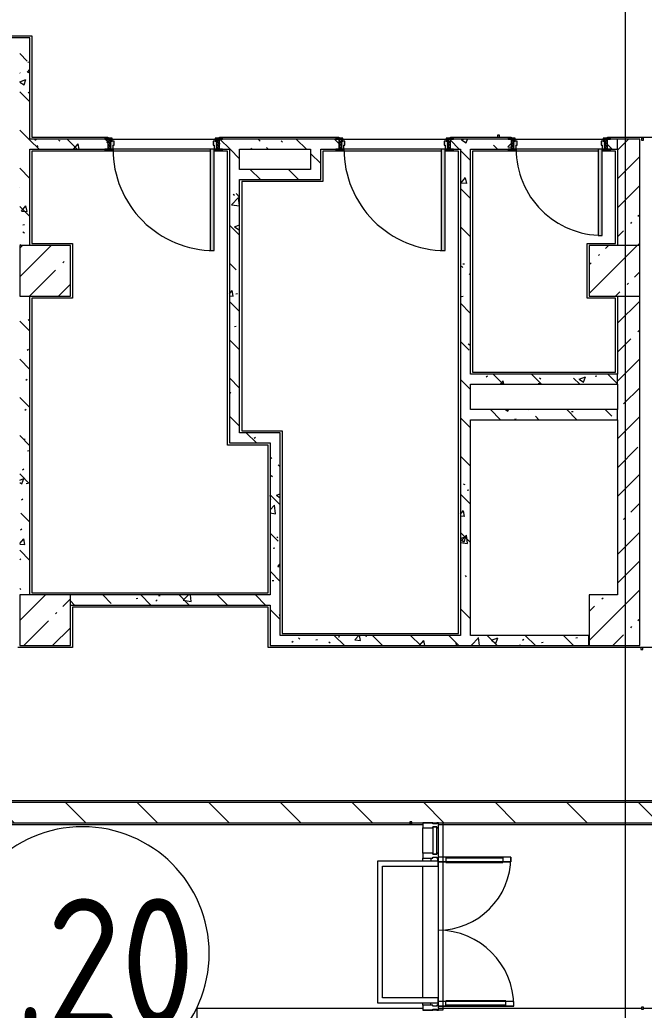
# Model space of a CAD drawing. Header units: millimetres. Extents: x 3991 to 282775, y -8553 to 29560.
# Drawn here: x 227395 to 233559, y 11550 to 21328 of the extents above; entities that cross this region are included whole.
import ezdxf

# ---------------------------------------------------------------- set-up
doc = ezdxf.new("R2010")
doc.units = ezdxf.units.MM
for name, color, linetype, lineweight in [('A-AREA-IDEN', 7, 'Continuous', 9), ('A-GLAZ-CURT-2', 7, 'Continuous', 5), ('A-GLAZ-CWMG-2', 7, 'Continuous', 5), ('A-WALL', 7, 'Continuous', 9), ('A-WALL-4', 7, 'Continuous', 5), ('I-WALL-3', 7, 'Continuous', 5), ('S-COLS', 7, 'Continuous', 5), ('Оси', 7, 'Continuous', 9)]:
    doc.layers.add(name, color=color, linetype=linetype, lineweight=lineweight)
for name, color, linetype, lineweight, true_color in [('A-DETL-GENF-4', 7, 'Continuous', 5, 0xaaaaaa), ('A-DOOR-3', 7, 'Continuous', 5, 0xaaaaaa), ('A-DOOR-4', 7, 'Continuous', 5, 0xe2e2e2), ('A-DOOR-FRAM-2', 7, 'Continuous', 5, 0xe2e2e2), ('A-DOOR-FRAM-3', 7, 'Continuous', 5, 0xaaaaaa), ('A-FLOR-1', 7, 'Continuous', 5, 0xaaaaaa), ('I-WALL-4', 7, 'Continuous', 5, 0x787878)]:
    doc.layers.add(name, color=color, linetype=linetype, lineweight=lineweight, true_color=true_color)
doc.styles.add('GOST Common_3', font='GOST_Common.ttf', dxfattribs={"width": 0.9, "height": 1250})
pattern_1 = [(45, (148815.1, 0), (-285.1231, 285.1231), []), (45, (149100.2, 0), (-285.1231, 285.1231), [504.031, -100.806, 16.764, -84.042])]
pattern_2 = [(135, (148815.1, 0), (-377.1708, -377.1708), [533.4, -88.9, 17.78, -88.9]), (135, (148815.1, 376.94), (-377.1708, -377.1708), []), (50, (148815.1, 0), (637.6445, -55.7866), [66.675, -733.425]), (355, (148815.1, 0), (-123.3494, 668.699), [53.34, -586.74]), (100.451, (148868.2, -4.65), (514.299, 612.908), [56.665, -623.315]), (46.184, (148815.1, 177.8), (948.7764, -147.15), [100.012, -1100.137]), (96.636, (148894.15, 165.5), (830.909, 865.997), [84.998, -934.973]), (351.184, (148815.1, 177.8), (830.918, 865.988), [80.01, -880.11]), (21, (148904, 133.35), (530.6506, -357.9283), [66.675, -733.425]), (326, (148904, 133.35), (216.308, 644.6585), [53.34, -586.74]), (71.451, (148948.2, 103.5), (746.9596, 286.7243), [56.665, -623.315]), (37.5, (148815.09, 0), (10.81053, 295.9426), [16.764, -562.864, 16.764, -578.866, -588.962]), (37.5, (148815.09, 0), (10.81053, 295.9426), [-1175.258, 16.764, -572.198]), (7.5, (148815.1, 0), (233.8692, 350.6318), [16.764, -322.834, 16.764, -549.529, -224.472]), (7.5, (148815.1, 0), (233.8692, 350.6318), [-905.891, 16.764, -207.708]), (327.5, (148616.84, 0), (474.5678, -20.0513), [16.764, -205.486, 16.764, -676.656, -920.115]), (327.5, (148616.84, 0), (474.5678, -20.0513), [-915.67, 16.764, -903.351]), (317.5, (148527.94, 0), (518.4522, 88.9934), [16.764, -272.161, 16.764, -443.738, -653.415]), (317.5, (148527.94, 0), (518.4522, 88.9934), [-749.427, 16.764, -636.651])]
pattern_3 = [(135, (1751.41, 114.685), (-14.14214, -14.14214), []), (225, (1751.41, 114.685), (14.14214, -14.14214), [])]
pattern_4 = [(45, (-371.384, 114.685), (-14.1421, 14.1421), []), (135, (-371.384, 114.685), (-14.1421, -14.1421), [])]
pattern_5 = [(135, (148815.1, 0), (-353.5534, -353.5534), [])]

# ---------------------------------------------------------------- blocks, each defined once
blk = doc.blocks.new('110_Дверь_СКБ_1Ст_Внутренняя1 - Д-11п 1100x2100h_кладовые _все__ коридор _между помещениями блока столовой__ моечные _все_ 2-32102277-Общий план 1 этажа с размещением фрагментов 1_1-1_9')
at = {"layer": 'A-DOOR-3'}
h = blk.add_hatch(dxfattribs=at)
h.set_pattern_fill('FP_51', color=256, style=0, pattern_type=2)
h.set_pattern_definition(pattern_3)
h.paths.add_polyline_path([(537.5, -50), (562.5, -50), (562.5, 50), (537.5, 50), (537.5, -0.1)])
at = {"layer": 'A-DOOR-4'}
h = blk.add_hatch(color=256, dxfattribs=at)
h.paths.add_polyline_path([(-477.5, -30), (-477.5, 10), (-487.5, 10), (-487.5, 50), (-512.5, 50), (-512.5, -30), (-487.5, -30)])
h.paths.add_polyline_path([(512.5, -30), (537.5, -30), (537.5, 50), (512.5, 50), (512.5, 10), (502.5, 10), (502.5, -30)])
at = {"layer": 'A-DOOR-FRAM-2'}
for points in [[(-487.5, 50), (-447.5, 50), (-447.5, 1050), (-487.5, 1050), (-487.5, 70)], [(-537.5, 50), (-497.5, 50), (-497.5, 58), (-567.5, 58), (-567.5, 50)], [(592.5, 50), (592.5, 58), (522.5, 58), (522.5, 50), (562.5, 50)], [(-567.5, -58), (-497.5, -58), (-497.5, -50), (-567.5, -50)], [(-512.5, -50), (-497.5, -50), (-497.5, -30), (-512.5, -30)], [(522.5, -50), (537.5, -50), (537.5, -30), (522.5, -30)], [(592.5, -58), (592.5, -50), (522.5, -50), (522.5, -58), (562.5, -58)]]:
    blk.add_hatch(color=256, dxfattribs=at).paths.add_polyline_path(points)
at = {"layer": 'A-DOOR-FRAM-3'}
h = blk.add_hatch(dxfattribs=at)
h.set_pattern_fill('FP_56', color=256, style=0, pattern_type=2)
h.set_pattern_definition(pattern_4)
h.paths.add_polyline_path([(-537.5, -50), (-512.5, -50), (-512.5, 50), (-537.5, 50), (-537.5, -0.1)])
at = {"layer": 'A-DOOR-3'}
for p, q in [((-487.5, 1050), (-487.5, 50)), ((-447.5, 1050), (-487.5, 1050)), ((-447.5, 50), (-447.5, 1050)), ((-487.5, 50), (-447.5, 50))]:
    blk.add_line(p, q, dxfattribs=at)
blk.add_arc((-487.5, 50), 1000, 360, 90, dxfattribs=at)
at = {"layer": 'A-DOOR-FRAM-3'}
for p, q in [((-497.5, 58), (-567.5, 58)), ((-567.5, 58), (-567.5, 50)), ((-567.5, 50), (-497.5, 50)), ((-512.5, 50), (-537.5, 50)), ((-537.5, 50), (-537.5, -50)), ((-487.5, 50), (-512.5, 50)), ((-512.5, 50), (-512.5, -30)), ((-512.5, -50), (-512.5, 50)), ((-497.5, 50), (-512.5, 50)), ((-512.5, 50), (-512.5, 49)), ((-512.5, 49), (-497.5, 49)), ((-497.5, 50), (-497.5, 58)), ((-497.5, 49), (-497.5, 50)), ((-487.5, 10), (-487.5, 50)), ((-477.5, 10), (-487.5, 10)), ((-477.5, -30), (-477.5, 10)), ((512.5, 10), (502.5, 10)), ((502.5, 10), (502.5, -30)), ((512.5, 50), (512.5, 10)), ((537.5, 50), (512.5, 50)), ((592.5, 58), (522.5, 58)), ((522.5, 58), (522.5, 50)), ((537.5, 50), (522.5, 50)), ((522.5, 50), (522.5, 49)), ((522.5, 50), (592.5, 50)), ((522.5, 49), (537.5, 49)), ((537.5, -30), (537.5, 50)), ((562.5, 50), (537.5, 50)), ((537.5, 50), (537.5, -50)), ((537.5, 49), (537.5, 50)), ((562.5, -50), (562.5, 50)), ((592.5, 50), (592.5, 58)), ((-497.5, -50), (-567.5, -50)), ((-567.5, -50), (-567.5, -58)), ((-567.5, -58), (-497.5, -58)), ((-537.5, -50), (-512.5, -50)), ((-512.5, -30), (-477.5, -30)), ((-497.5, -30), (-512.5, -30)), ((-512.5, -30), (-512.5, -50)), ((-512.5, -50), (-497.5, -50)), ((-497.5, -50), (-497.5, -30)), ((-497.5, -58), (-497.5, -50)), ((502.5, -30), (537.5, -30)), ((537.5, -30), (522.5, -30)), ((522.5, -30), (522.5, -50)), ((522.5, -50), (537.5, -50)), ((592.5, -50), (522.5, -50)), ((522.5, -50), (522.5, -58)), ((522.5, -58), (592.5, -58)), ((537.5, -50), (537.5, -30)), ((537.5, -50), (562.5, -50)), ((592.5, -58), (592.5, -50))]:
    blk.add_line(p, q, dxfattribs=at)
blk = doc.blocks.new('110_Дверь_СКБ_1Ст_Внутренняя1 - Д-11п 1100x2100h_кладовые _все__ коридор _между помещениями блока столовой__ моечные _все_ 2-V138-Общий план 1 этажа с размещением фрагментов 1_1-1_9')
at = {"layer": 'A-DOOR-3'}
h = blk.add_hatch(dxfattribs=at)
h.set_pattern_fill('FP_51', color=256, style=0, pattern_type=2)
h.set_pattern_definition(pattern_3)
h.paths.add_polyline_path([(537.5, 50), (537.5, -50), (562.5, -50), (562.5, 50)])
at = {"layer": 'A-DOOR-4'}
h = blk.add_hatch(color=256, dxfattribs=at)
h.paths.add_polyline_path([(537.5, 50), (512.5, 50), (512.5, 10), (502.5, 10), (502.5, -30), (537.5, -30)])
h.paths.add_polyline_path([(-497.5, 50), (-512.5, 50), (-512.5, -30), (-477.5, -30), (-477.5, 10), (-487.5, 10), (-487.5, 50)])
at = {"layer": 'A-DOOR-FRAM-2'}
for points in [[(-487.5, 1050), (-487.5, 50), (-447.5, 50), (-447.5, 1050)], [(-537.5, 58), (-567.5, 58), (-567.5, 50), (-497.5, 50), (-497.5, 58), (-517.5, 58)], [(562.5, 58), (522.5, 58), (522.5, 50), (592.5, 50), (592.5, 58)], [(-537.5, -50), (-567.5, -50), (-567.5, -58), (-497.5, -58), (-497.5, -50), (-513.9, -50)], [(-512.5, -30), (-512.5, -50), (-497.5, -50), (-497.5, -30)], [(537.5, -30), (522.5, -30), (522.5, -50), (537.5, -50)], [(562.5, -50), (522.5, -50), (522.5, -58), (592.5, -58), (592.5, -50)]]:
    blk.add_hatch(color=256, dxfattribs=at).paths.add_polyline_path(points)
at = {"layer": 'A-DOOR-FRAM-3'}
h = blk.add_hatch(dxfattribs=at)
h.set_pattern_fill('FP_56', color=256, style=0, pattern_type=2)
h.set_pattern_definition(pattern_4)
h.paths.add_polyline_path([(-512.5, 50), (-537.5, 50), (-537.5, -50), (-512.5, -48.8)])
at = {"layer": 'A-DOOR-3'}
for p, q in [((-487.5, 1050), (-487.5, 50)), ((-447.5, 1050), (-487.5, 1050)), ((-447.5, 50), (-447.5, 1050)), ((-487.5, 50), (-447.5, 50))]:
    blk.add_line(p, q, dxfattribs=at)
blk.add_arc((-487.5, 50), 1000, 360, 90, dxfattribs=at)
at = {"layer": 'A-DOOR-FRAM-3'}
for p, q in [((-497.5, 58), (-567.5, 58)), ((-567.5, 58), (-567.5, 50)), ((-567.5, 50), (-497.5, 50)), ((-512.5, 50), (-537.5, 50)), ((-537.5, 50), (-537.5, -50)), ((-487.5, 50), (-512.5, 50)), ((-512.5, 50), (-512.5, -30)), ((-512.5, -50), (-512.5, 50)), ((-497.5, 50), (-512.5, 50)), ((-512.5, 50), (-512.5, 49)), ((-512.5, 49), (-497.5, 49)), ((-497.5, 50), (-497.5, 58)), ((-497.5, 49), (-497.5, 50)), ((-487.5, 10), (-487.5, 50)), ((-477.5, 10), (-487.5, 10)), ((-477.5, -30), (-477.5, 10)), ((512.5, 10), (502.5, 10)), ((502.5, 10), (502.5, -30)), ((512.5, 50), (512.5, 10)), ((537.5, 50), (512.5, 50)), ((592.5, 58), (522.5, 58)), ((522.5, 58), (522.5, 50)), ((537.5, 50), (522.5, 50)), ((522.5, 50), (522.5, 49)), ((522.5, 50), (592.5, 50)), ((522.5, 49), (537.5, 49)), ((537.5, -30), (537.5, 50)), ((562.5, 50), (537.5, 50)), ((537.5, 50), (537.5, -50)), ((537.5, 49), (537.5, 50)), ((562.5, -50), (562.5, 50)), ((592.5, 50), (592.5, 58)), ((-497.5, -50), (-567.5, -50)), ((-567.5, -50), (-567.5, -58)), ((-567.5, -58), (-497.5, -58)), ((-537.5, -50), (-512.5, -50)), ((-512.5, -30), (-477.5, -30)), ((-497.5, -30), (-512.5, -30)), ((-512.5, -30), (-512.5, -50)), ((-512.5, -50), (-497.5, -50)), ((-497.5, -50), (-497.5, -30)), ((-497.5, -58), (-497.5, -50)), ((502.5, -30), (537.5, -30)), ((537.5, -30), (522.5, -30)), ((522.5, -30), (522.5, -50)), ((522.5, -50), (537.5, -50)), ((592.5, -50), (522.5, -50)), ((522.5, -50), (522.5, -58)), ((522.5, -58), (592.5, -58)), ((537.5, -50), (537.5, -30)), ((537.5, -50), (562.5, -50)), ((592.5, -58), (592.5, -50))]:
    blk.add_line(p, q, dxfattribs=at)
blk = doc.blocks.new('Системная панель - Стекло - 40мм-22736316-Общий план 1 этажа с размещением фрагментов 1_1-1_9')
at = {"layer": 'A-GLAZ-CURT-2'}
for p, q in [((135, 0), (-135, 0)), ((-135, 0), (-135, -40)), ((135, -40), (135, 0)), ((-135, -40), (135, -40))]:
    blk.add_line(p, q, dxfattribs=at)
blk = doc.blocks.new('Прямоугольный импост - Импост структурный с накладкой - 160мм Темный-32274872-Общий план 1 этажа с размещением фрагментов 1_1-1_9')
at = {"layer": 'A-GLAZ-CWMG-2'}
for p, q in [((82557, 13100), (82557, 13350)), ((82714, 13100), (82714, 13350))]:
    blk.add_line(p, q, dxfattribs=at)
blk = doc.blocks.new('Прямоугольный импост - Импост структурный с накладкой - 160мм Темный-30755840-Общий план 1 этажа с размещением фрагментов 1_1-1_9')
at = {"layer": 'A-GLAZ-CWMG-2'}
for p, q in [((-50, 40), (-50, 140)), ((-50, 140), (0, 140)), ((0, 140), (0, 40)), ((-40, 40), (-50, 40)), ((-50, -17), (-50, 0)), ((-50, 0), (-40, 0)), ((-40, 0), (-40, 40)), ((-10, 40), (-10, 0)), ((0, 40), (-10, 40)), ((-10, 0), (0, 0)), ((0, 0), (0, -17)), ((0, -17), (-50, -17))]:
    blk.add_line(p, q, dxfattribs=at)
blk = doc.blocks.new('Дверь_Витражная_остекление_ - ДВН_CОШ в витраже В-7-32274869-Общий план 1 этажа с размещением фрагментов 1_1-1_9')
at = {"layer": 'A-DETL-GENF-4'}
for p, q in [((-735, 730), (-690, 730)), ((-735, 730), (-735, 17)), ((-690, 730), (-735, 730)), ((-735, 730), (-735, 17)), ((-690, 730), (-690, 14.3)), ((-690, 14.3), (-690, 730)), ((735, 760), (690, 760)), ((690, 760), (690, 14.3)), ((735, 760), (690, 760)), ((690, 760), (690, 14.3)), ((735, 760), (735, 17)), ((735, 17), (735, 760)), ((-735, 650), (-690, 650)), ((-725, 650), (-725, 90)), ((-681, 650), (-681, 90)), ((681, 680), (681, 90)), ((735, 680), (690, 680)), ((725, 680), (725, 90)), ((-735, 90), (-690, 90)), ((-697, 10), (-725, 10)), ((-725, 10), (-697, 10)), ((-697, 10), (-725, 10)), ((735, 90), (690, 90)), ((702.2, 10), (725, 10)), ((702.2, 10), (725, 10)), ((702.2, 10), (725, 10)), ((-725, -60), (-697.4, -60)), ((725, -60), (702.6, -60))]:
    blk.add_line(p, q, dxfattribs=at)
at = {"layer": 'A-DOOR-3'}
for p, q in [((-735, 730), (-735, 17)), ((735, 760), (735, 17))]:
    blk.add_line(p, q, dxfattribs=at)
for centre, radius, start, end in [((-735, 10), 720, 360, 90), ((735, 10), 750, 90, 180)]:
    blk.add_arc(centre, radius, start, end, dxfattribs=at)
blk = doc.blocks.new('Прямоугольный импост - Импост структурный с накладкой - 160мм Темный-30755836-Общий план 1 этажа с размещением фрагментов 1_1-1_9')
at = {"layer": 'A-GLAZ-CWMG-2'}
for p, q in [((-25, 40), (-25, 140)), ((-25, 140), (25, 140)), ((25, 140), (25, 40)), ((-15, 40), (-25, 40)), ((-25, -17), (-25, 0)), ((-25, 0), (-15, 0)), ((-15, 0), (-15, 40)), ((15, 40), (15, 0)), ((25, 40), (15, 40)), ((15, 0), (25, 0)), ((25, 0), (25, -17)), ((25, -17), (-25, -17))]:
    blk.add_line(p, q, dxfattribs=at)
blk = doc.blocks.new('Прямоугольный импост - Импост структурный с накладкой - 160мм Темный-30755843-Общий план 1 этажа с размещением фрагментов 1_1-1_9')
at = {"layer": 'A-GLAZ-CWMG-2'}
for p, q in [((0, 140), (-50, 140)), ((-50, 140), (-50, 40)), ((0, 40), (0, 140)), ((-50, 40), (-40, 40)), ((-40, 0), (-50, 0)), ((-50, 0), (-50, -17)), ((-40, 40), (-40, 0)), ((-10, 0), (-10, 40)), ((-10, 40), (0, 40)), ((0, 0), (-10, 0)), ((0, -17), (0, 0)), ((-50, -17), (0, -17))]:
    blk.add_line(p, q, dxfattribs=at)
blk = doc.blocks.new('110_Дверь_СКБ_1Ст_Внутренняя1 - Д-7_п__950x2100h_Туалет-V167-Общий план 1 этажа с размещением фрагментов 1_1-1_9')
at = {"layer": 'A-DOOR-3'}
h = blk.add_hatch(dxfattribs=at)
h.set_pattern_fill('FP_52', color=256, style=0, pattern_type=2)
h.set_pattern_definition([(135, (1826.41, 114.685), (-14.14214, -14.14214), []), (225, (1826.41, 114.685), (14.14214, -14.14214), [])])
h.paths.add_polyline_path([(487.5, 50), (462.5, 50), (462.5, -50), (487.5, -50)])
at = {"layer": 'A-DOOR-4'}
h = blk.add_hatch(color=256, dxfattribs=at)
h.paths.add_polyline_path([(-437.5, 50), (-437.5, -30), (-402.5, -30), (-402.5, 10), (-412.5, 10), (-412.5, 50), (-422.5, 50)])
h.paths.add_polyline_path([(462.5, 50), (437.5, 50), (437.5, 10), (427.5, 10), (427.5, -30), (462.5, -30)])
at = {"layer": 'A-DOOR-FRAM-2'}
for points in [[(-412.5, 900), (-412.5, 50), (-372.5, 50), (-372.5, 900)], [(-462.5, 58), (-492.5, 58), (-492.5, 50), (-422.5, 50), (-422.5, 58), (-442.5, 58)], [(467.5, 58), (447.5, 58), (447.5, 50), (517.5, 50), (517.5, 58), (487.5, 58)], [(-492.5, -50), (-492.5, -58), (-422.5, -58), (-422.5, -50), (-462.5, -50)], [(-437.5, -30), (-437.5, -50), (-422.5, -50), (-422.5, -30)], [(447.5, -30), (447.5, -50), (462.5, -50), (462.5, -30)], [(487.5, -50), (447.5, -50), (447.5, -58), (517.5, -58), (517.5, -50), (488.2, -50)]]:
    blk.add_hatch(color=256, dxfattribs=at).paths.add_polyline_path(points)
at = {"layer": 'A-DOOR-FRAM-3'}
h = blk.add_hatch(dxfattribs=at)
h.set_pattern_fill('FP_53', color=256, style=0, pattern_type=2)
h.set_pattern_definition([(45, (-296.384, 114.685), (-14.1421, 14.1421), []), (135, (-296.384, 114.685), (-14.1421, -14.1421), [])])
h.paths.add_polyline_path([(-437.5, 50), (-462.5, 50), (-462.5, -50), (-437.5, -50)])
at = {"layer": 'A-DOOR-3'}
for p, q in [((-412.5, 900), (-412.5, 50)), ((-372.5, 900), (-412.5, 900)), ((-372.5, 50), (-372.5, 900)), ((-412.5, 50), (-372.5, 50))]:
    blk.add_line(p, q, dxfattribs=at)
blk.add_arc((-412.5, 50), 850, 360, 90, dxfattribs=at)
at = {"layer": 'A-DOOR-FRAM-3'}
for p, q in [((-422.5, 58), (-492.5, 58)), ((-492.5, 58), (-492.5, 50)), ((-492.5, 50), (-422.5, 50)), ((-437.5, 50), (-462.5, 50)), ((-462.5, 50), (-462.5, -50)), ((-412.5, 50), (-437.5, 50)), ((-437.5, 50), (-437.5, -30)), ((-437.5, -50), (-437.5, 50)), ((-422.5, 50), (-437.5, 50)), ((-437.5, 50), (-437.5, 49)), ((-437.5, 49), (-422.5, 49)), ((-422.5, 50), (-422.5, 58)), ((-422.5, 49), (-422.5, 50)), ((-412.5, 10), (-412.5, 50)), ((-402.5, 10), (-412.5, 10)), ((-402.5, -30), (-402.5, 10)), ((437.5, 10), (427.5, 10)), ((427.5, 10), (427.5, -30)), ((437.5, 50), (437.5, 10)), ((462.5, 50), (437.5, 50)), ((517.5, 58), (447.5, 58)), ((447.5, 58), (447.5, 50)), ((462.5, 50), (447.5, 50)), ((447.5, 50), (447.5, 49)), ((447.5, 50), (517.5, 50)), ((447.5, 49), (462.5, 49)), ((462.5, -30), (462.5, 50)), ((487.5, 50), (462.5, 50)), ((462.5, 50), (462.5, -50)), ((462.5, 49), (462.5, 50)), ((487.5, -50), (487.5, 50)), ((517.5, 50), (517.5, 58)), ((-422.5, -50), (-492.5, -50)), ((-492.5, -50), (-492.5, -58)), ((-492.5, -58), (-422.5, -58)), ((-462.5, -50), (-437.5, -50)), ((-437.5, -30), (-402.5, -30)), ((-422.5, -30), (-437.5, -30)), ((-437.5, -30), (-437.5, -50)), ((-437.5, -50), (-422.5, -50)), ((-422.5, -50), (-422.5, -30)), ((-422.5, -58), (-422.5, -50)), ((427.5, -30), (462.5, -30)), ((462.5, -30), (447.5, -30)), ((447.5, -30), (447.5, -50)), ((447.5, -50), (462.5, -50)), ((517.5, -50), (447.5, -50)), ((447.5, -50), (447.5, -58)), ((447.5, -58), (517.5, -58)), ((462.5, -50), (462.5, -30)), ((462.5, -50), (487.5, -50)), ((517.5, -58), (517.5, -50))]:
    blk.add_line(p, q, dxfattribs=at)
blk = doc.blocks.new('BSC_Колонна _Прямоугольная - 500х500-V180-Общий план 1 этажа с размещением фрагментов 1_1-1_9')
at = {"layer": 'S-COLS'}
h = blk.add_hatch(dxfattribs=at)
h.set_pattern_fill('FP_133', color=256, style=0, pattern_type=2)
h.set_pattern_definition([(45, (-78830, -15400), (-285.1231, 285.1231), []), (45, (-78544.88, -15400), (-285.1231, 285.1231), [504.031, -100.806, 16.764, -84.042])])
h.paths.add_polyline_path([(250, -250), (250, 250), (-250, 250), (-250, -250), (-192.1, -250)])
for p, q in [((250, 250), (-250, 250)), ((-250, 250), (-250, -250)), ((250, -250), (250, 250)), ((-250, -250), (250, -250))]:
    blk.add_line(p, q, dxfattribs=at)
blk = doc.blocks.new('BSC_Колонна _Прямоугольная - 500х500-V199-Общий план 1 этажа с размещением фрагментов 1_1-1_9')
at = {"layer": 'S-COLS'}
h = blk.add_hatch(dxfattribs=at)
h.set_pattern_fill('FP_148', color=256, style=0, pattern_type=2)
h.set_pattern_definition([(45, (-78830, -18850), (-285.1231, 285.1231), []), (45, (-78544.88, -18850), (-285.1231, 285.1231), [504.031, -100.806, 16.764, -84.042])])
h.paths.add_polyline_path([(250, -250), (250, 250), (-250, 250), (-250, -250), (-130.2, -250)])
for p, q in [((250, 250), (-250, 250)), ((-250, 250), (-250, -250)), ((250, -250), (250, 250)), ((-250, -250), (250, -250))]:
    blk.add_line(p, q, dxfattribs=at)
blk = doc.blocks.new('BSC_Колонна _Прямоугольная - 500х500-V200-Общий план 1 этажа с размещением фрагментов 1_1-1_9')
at = {"layer": 'S-COLS'}
h = blk.add_hatch(dxfattribs=at)
h.set_pattern_fill('FP_149', color=256, style=0, pattern_type=2)
h.set_pattern_definition([(45, (-84450, -18850), (-285.1231, 285.1231), []), (45, (-84164.88, -18850), (-285.1231, 285.1231), [504.031, -100.806, 16.764, -84.042])])
h.paths.add_polyline_path([(250, -250), (250, 250), (-250, 250), (-250, -250), (215.7, -250)])
for p, q in [((250, 250), (-250, 250)), ((-250, 250), (-250, -250)), ((250, -250), (250, 250)), ((-250, -250), (250, -250))]:
    blk.add_line(p, q, dxfattribs=at)
blk = doc.blocks.new('Марка_Помещения - Номер-25198446-Общий план 1 этажа с размещением фрагментов 1_1-1_9')
at = {"layer": 'A-AREA-IDEN'}
for start, end in [(360, 180), (180, 360)]:
    blk.add_arc((0, 0), 2.5, start, end, dxfattribs=at)

msp = doc.modelspace()

# ---------------------------------------------------------------- hatches: boundary and pattern name
at = {"layer": 'I-WALL-3'}
h = msp.add_hatch(dxfattribs=at)
h.set_pattern_fill('FP_57', color=256, style=0, pattern_type=2)
h.set_pattern_definition(pattern_1)
h.paths.add_polyline_path([(233461.6, 19100), (233515.1, 19100), (233515.1, 20150), (233295.1, 20150), (233295.1, 19100)])
h = msp.add_hatch(dxfattribs=at)
h.set_pattern_fill('FP_57', color=256, style=0, pattern_type=2)
h.set_pattern_definition(pattern_1)
h.paths.add_polyline_path([(233515.1, 15650), (233515.1, 18600), (233295.1, 18600), (233295.1, 15650)])
h = msp.add_hatch(dxfattribs=at)
h.set_pattern_fill('FP_72', color=256, style=0, pattern_type=2)
h.set_pattern_definition(pattern_5)
h.paths.add_polyline_path([(224911.1, 13400), (233515.1, 13400), (233515.1, 13600), (217465.1, 13600), (217465.1, 13400), (223012.9, 13400)])
h = msp.add_hatch(dxfattribs=at)
h.set_pattern_fill('FP_72', color=256, style=0, pattern_type=2)
h.set_pattern_definition(pattern_5)
h.paths.add_polyline_path([(234935.1, 13400), (235433.5, 13400), (235433.5, 13600), (234905.1, 13600), (234905.1, 13400)])
h.paths.add_polyline_path([(233955.1, 13400), (233955.1, 13600), (233515.1, 13600), (233515.1, 13400), (233925.1, 13400)])
h.paths.add_polyline_path([(237015.1, 13400), (237225.1, 13400), (237225.1, 13600), (237015.1, 13600), (237015.1, 13480)])
h.paths.add_polyline_path([(236315.1, 13400), (236315.1, 13600), (236133.5, 13600), (236133.5, 13400), (236265.1, 13400)])
at = {"layer": 'I-WALL-4'}
h = msp.add_hatch(dxfattribs=at)
h.set_pattern_fill('FP_86', color=256, style=0, pattern_type=2)
h.set_pattern_definition(pattern_2)
h.paths.add_polyline_path([(227394.9, 15150), (227395.1, 15150.8), (227395.1, 15650), (227494.9, 15650), (227494.9, 18600), (227395.1, 18600), (227395.1, 19100), (227494.9, 19100), (227494.9, 21150), (227394.9, 21150), (227394.9, 15325.4)])
h = msp.add_hatch(dxfattribs=at)
h.set_pattern_fill('FP_86', color=256, style=0, pattern_type=2)
h.set_pattern_definition(pattern_2)
h.paths.add_polyline_path([(228235.1, 20050), (228265.1, 20050), (228265.1, 20150), (227494.9, 20150), (227494.9, 20050), (227915.1, 20050)])
h.paths.add_polyline_path([(230265.1, 20050), (230265.1, 20150), (229365.1, 20150), (229365.1, 20050), (229985.1, 20050)])
h = msp.add_hatch(dxfattribs=at)
h.set_pattern_fill('FP_86', color=256, style=0, pattern_type=2)
h.set_pattern_definition(pattern_2)
h.paths.add_polyline_path([(230365.1, 19750), (230365.1, 20150), (230265.1, 20150), (230265.1, 19750)])
h = msp.add_hatch(dxfattribs=at)
h.set_pattern_fill('FP_86', color=256, style=0, pattern_type=2)
h.set_pattern_definition(pattern_2)
h.paths.add_polyline_path([(231645.1, 20050), (232245.1, 20050), (232244.4, 20150), (231645.1, 20150)])
h.paths.add_polyline_path([(230385.1, 20050), (230545.1, 20050), (230545.1, 20150), (230365.1, 20150), (230365.1, 20050)])
h.paths.add_polyline_path([(233225.1, 20050), (233295.1, 20050), (233295.1, 20150), (233195.1, 20150), (233195.1, 20050)])
h = msp.add_hatch(dxfattribs=at)
h.set_pattern_fill('FP_86', color=256, style=0, pattern_type=2)
h.set_pattern_definition(pattern_2)
h.paths.add_polyline_path([(229465.1, 17250), (229565.1, 17250), (229565.1, 20050), (229465.1, 20050), (229465.1, 17270)])
h = msp.add_hatch(dxfattribs=at)
h.set_pattern_fill('FP_86', color=256, style=0, pattern_type=2)
h.set_pattern_definition(pattern_2)
h.paths.add_polyline_path([(231745.1, 15250), (231845.1, 15250), (231840.3, 20050), (231745.1, 20050), (231745.1, 15270)])
h = msp.add_hatch(dxfattribs=at)
h.set_pattern_fill('FP_86', color=256, style=0, pattern_type=2)
h.set_pattern_definition(pattern_2)
h.paths.add_polyline_path([(229769.3, 19750), (230265.1, 19750), (230265.1, 19850), (229565.1, 19850), (229565.1, 19750), (229695.4, 19750)])
h = msp.add_hatch(dxfattribs=at)
h.set_pattern_fill('FP_86', color=256, style=0, pattern_type=2)
h.set_pattern_definition(pattern_2)
h.paths.add_polyline_path([(231845.1, 17730), (233295.1, 17730), (233295.1, 17830), (231845.1, 17830)])
h = msp.add_hatch(dxfattribs=at)
h.set_pattern_fill('FP_86', color=256, style=0, pattern_type=2)
h.set_pattern_definition(pattern_2)
h.paths.add_polyline_path([(232995.1, 17380), (233295.1, 17380), (233295.1, 17480), (231845.1, 17480), (231845.1, 17380), (232786, 17380)])
h = msp.add_hatch(dxfattribs=at)
h.set_pattern_fill('FP_86', color=256, style=0, pattern_type=2)
h.set_pattern_definition(pattern_2)
h.paths.add_polyline_path([(229965.1, 17150), (229965.1, 17250), (229465.1, 17250), (229465.1, 17150), (229865.1, 17150)])
h = msp.add_hatch(dxfattribs=at)
h.set_pattern_fill('FP_86', color=256, style=0, pattern_type=2)
h.set_pattern_definition(pattern_2)
h.paths.add_polyline_path([(229965.1, 15250), (229965.1, 17150), (229865.1, 17150), (229865.1, 15250)])
h = msp.add_hatch(dxfattribs=at)
h.set_pattern_fill('FP_86', color=256, style=0, pattern_type=2)
h.set_pattern_definition(pattern_2)
h.paths.add_polyline_path([(227915.1, 15550), (229865.1, 15550), (229865.1, 15650), (227895.1, 15650), (227895.1, 15550)])
h = msp.add_hatch(dxfattribs=at)
h.set_pattern_fill('FP_86', color=256, style=0, pattern_type=2)
h.set_pattern_definition(pattern_2)
h.paths.add_polyline_path([(233013.5, 15150), (233013.5, 15250), (229865.1, 15250), (229865.1, 15150), (232786, 15150)])
at = {"layer": 'S-COLS'}
h = msp.add_hatch(dxfattribs=at)
h.set_pattern_fill('FP_57', color=256, style=0, pattern_type=2)
h.set_pattern_definition(pattern_1)
h.paths.add_polyline_path([(233515.1, 15150), (233515.1, 15650), (233015.1, 15650), (233015.1, 15150)])

# ---------------------------------------------------------------- linework, layer by layer
at = {"layer": 'A-FLOR-1'}
for p, q in [((227194.9, 21170), (227514.9, 21170)), ((227514.9, 21170), (227514.9, 20170)), ((227514.9, 20170), (228265.1, 20170)), ((228265.1, 20170), (228265.1, 20158)), ((229365.1, 20158), (229365.1, 20170)), ((229365.1, 20170), (230545.1, 20170)), ((230545.1, 20170), (230545.1, 20158)), ((231645.1, 20158), (231645.1, 20170)), ((231645.1, 20170), (232110.6, 20170)), ((232130.6, 20170), (232245.1, 20170)), ((232245.1, 20170), (232245.1, 20158)), ((233195.1, 20158), (233195.1, 20170)), ((233195.1, 20170), (234385.1, 20170)), ((227514.9, 20030), (227514.9, 19120)), ((229275.1, 20030), (227514.9, 20030)), ((228265.1, 20042), (228265.1, 20030)), ((229445.1, 20030), (229315.1, 20030)), ((229365.1, 20030), (229365.1, 20042)), ((229445.1, 17130), (229445.1, 20030)), ((231555.1, 20030), (230385.1, 20030)), ((230385.1, 20030), (230385.1, 19730)), ((230545.1, 20042), (230545.1, 20030)), ((231725.1, 20030), (231595.1, 20030)), ((231645.1, 20030), (231645.1, 20042)), ((231725.1, 15270), (231725.1, 20030)), ((233105.1, 20030), (231865.1, 20030)), ((231865.1, 20030), (231865.1, 17850)), ((232245.1, 20042), (232245.1, 20030)), ((233275.1, 20030), (233145.1, 20030)), ((233195.1, 20030), (233195.1, 20042)), ((233275.1, 19120), (233275.1, 20030)), ((230385.1, 19730), (229585.1, 19730)), ((229585.1, 19730), (229585.1, 17270)), ((227514.9, 19120), (227915.1, 19120)), ((227915.1, 19120), (227915.1, 18580)), ((232995.1, 18580), (232995.1, 19120)), ((232995.1, 19120), (233275.1, 19120)), ((227915.1, 18580), (227514.9, 18580)), ((227514.9, 18580), (227514.9, 15670)), ((233275.1, 18580), (232995.1, 18580)), ((233275.1, 17850), (233275.1, 18580)), ((231865.1, 17850), (233275.1, 17850)), ((229585.1, 17270), (229985.1, 17270)), ((229985.1, 17270), (229985.1, 15270)), ((229845.1, 17130), (229445.1, 17130)), ((229845.1, 15670), (229845.1, 17130)), ((227514.9, 15670), (229845.1, 15670)), ((229845.1, 15530), (227915.1, 15530)), ((227915.1, 15530), (227915.1, 15130)), ((229845.1, 15130), (229845.1, 15530)), ((229985.1, 15270), (231725.1, 15270)), ((227915.1, 15130), (227375.1, 15130)), ((233525.6, 15130), (229845.1, 15130)), ((233805.1, 15130), (233545.6, 15130)), ((219645.1, 13620), (233955.1, 13620)), ((231372.1, 13380), (226114.9, 13380)), ((233966.1, 13380), (231529.1, 13380)), ((230926.4, 13022.4), (230926.4, 11622.4)), ((231526.4, 13022.4), (230926.4, 13022.4)), ((231526.4, 12972.4), (231526.4, 13022.4)), ((231529.1, 11600), (231529.1, 13050)), ((230976.4, 11672.4), (230976.4, 12972.4)), ((230976.4, 12972.4), (231526.4, 12972.4)), ((231526.4, 11672.4), (230976.4, 11672.4)), ((231526.4, 11622.4), (231526.4, 11672.4)), ((229145.1, 10880), (229145.1, 11570)), ((229145.1, 11570), (231372.1, 11570)), ((230926.4, 11622.4), (231526.4, 11622.4)), ((231529.1, 11570), (233532.1, 11570)), ((233552.1, 11570), (233805.1, 11570))]:
    msp.add_line(p, q, dxfattribs=at)
at = {"layer": 'A-WALL'}
for p, q in [((233295.1, 20050), (233295.1, 20150)), ((233295.1, 17730), (233295.1, 17830)), ((233295.1, 17380), (233295.1, 17480))]:
    msp.add_line(p, q, dxfattribs=at)
at = {"layer": 'A-WALL-4'}
for p, q in [((232130.6, 20188), (232110.6, 20188)), ((232110.6, 20188), (232110.6, 20168)), ((232110.6, 20168), (232130.6, 20168)), ((232130.6, 20168), (232130.6, 20188)), ((233531.1, 20160), (233531.1, 20140)), ((233551.1, 20160), (233531.1, 20160)), ((233551.1, 20140), (233551.1, 20160)), ((233531.1, 20140), (233551.1, 20140)), ((233525.6, 15132), (233525.6, 15112)), ((233545.6, 15132), (233525.6, 15132)), ((233525.6, 15112), (233545.6, 15112)), ((233545.6, 15112), (233545.6, 15132)), ((231265.1, 13410), (231245.1, 13410)), ((231245.1, 13410), (231245.1, 13390)), ((231265.1, 13390), (231265.1, 13410)), ((231245.1, 13390), (231265.1, 13390)), ((233552.1, 11581), (233532.1, 11581)), ((233532.1, 11581), (233532.1, 11561)), ((233532.1, 11561), (233552.1, 11561)), ((233552.1, 11561), (233552.1, 11581))]:
    msp.add_line(p, q, dxfattribs=at)
at = {"layer": 'I-WALL-3'}
for p, q in [((227494.9, 21150), (227224.9, 21150)), ((227494.9, 20150), (227494.9, 21150)), ((228235.1, 20150), (227494.9, 20150)), ((228305.1, 20150), (229325.1, 20150)), ((230515.1, 20150), (229395.1, 20150)), ((230585.1, 20150), (231605.1, 20150)), ((232215.1, 20150), (231675.1, 20150)), ((232285.1, 20150), (233155.1, 20150)), ((233515.1, 20150), (233225.1, 20150)), ((233515.1, 19100), (233515.1, 20150)), ((227494.9, 19100), (227494.9, 20050)), ((227494.9, 20050), (228235.1, 20050)), ((229275.1, 20050), (228315.1, 20050)), ((229395.1, 20050), (229465.1, 20050)), ((229465.1, 20050), (229465.1, 17150)), ((229565.1, 19850), (229565.1, 20050)), ((229565.1, 20050), (230265.1, 20050)), ((230265.1, 20050), (230265.1, 19850)), ((230365.1, 20050), (230515.1, 20050)), ((230365.1, 19750), (230365.1, 20050)), ((231555.1, 20050), (230595.1, 20050)), ((231675.1, 20050), (231745.1, 20050)), ((231745.1, 20050), (231745.1, 15250)), ((231845.1, 20050), (232215.1, 20050)), ((231845.1, 17830), (231845.1, 20050)), ((233105.1, 20050), (232295.1, 20050)), ((233225.1, 20050), (233295.1, 20050)), ((233295.1, 20050), (233295.1, 19100)), ((230265.1, 19850), (229565.1, 19850)), ((229565.1, 17250), (229565.1, 19750)), ((229565.1, 19750), (230365.1, 19750)), ((227494.9, 15650), (227494.9, 18600)), ((233295.1, 18600), (233295.1, 17830)), ((233515.1, 15650), (233515.1, 18600)), ((233295.1, 17830), (231845.1, 17830)), ((231845.1, 17730), (233295.1, 17730)), ((231845.1, 17480), (231845.1, 17730)), ((233295.1, 17730), (233295.1, 17480)), ((233295.1, 17480), (231845.1, 17480)), ((231845.1, 17380), (233295.1, 17380)), ((231845.1, 15250), (231845.1, 17380)), ((233295.1, 17380), (233295.1, 15650)), ((229965.1, 17250), (229565.1, 17250)), ((229965.1, 15250), (229965.1, 17250)), ((229465.1, 17150), (229865.1, 17150)), ((229865.1, 17150), (229865.1, 15650)), ((229865.1, 15650), (227895.1, 15650)), ((227895.1, 15550), (229865.1, 15550)), ((229865.1, 15550), (229865.1, 15150)), ((231745.1, 15250), (229965.1, 15250)), ((233013.5, 15250), (231845.1, 15250)), ((233013.5, 15150), (233013.5, 15250)), ((229865.1, 15150), (233013.5, 15150)), ((233925.1, 13600), (219625.1, 13600)), ((226094.9, 13400), (233925.1, 13400)), ((231572.1, 13400), (231572.1, 11550)), ((231372.1, 13022.4), (231372.1, 13050)), ((231372.1, 11672.4), (231372.1, 12972.4)), ((231372.1, 11600), (231372.1, 11622.4)), ((231572.1, 11550), (231372.1, 11550))]:
    msp.add_line(p, q, dxfattribs=at)
at = {"layer": 'S-COLS'}
for p, q in [((233295.1, 15650), (233015.1, 15650)), ((233015.1, 15650), (233015.1, 15150)), ((233515.1, 15150), (233515.1, 15650)), ((233015.1, 15150), (233515.1, 15150))]:
    msp.add_line(p, q, dxfattribs=at)
at = {"layer": 'Оси'}
msp.add_line((233375.1, 10029.8), (233375.1, 21915.1), dxfattribs=at)

# ---------------------------------------------------------------- block references
at = {"layer": 'A-AREA-IDEN', "xscale": 499.9999999999995, "yscale": 499.9999999999995, "zscale": 499.9999999999995}
msp.add_blockref('Марка_Помещения - Номер-25198446-Общий план 1 этажа с размещением фрагментов 1_1-1_9', (228014.8, 12111.3), dxfattribs=at)
at = {"layer": 'A-DOOR-3'}
for name, p, rotation in [('110_Дверь_СКБ_1Ст_Внутренняя1 - Д-11п 1100x2100h_кладовые _все__ коридор _между помещениями блока столовой__ моечные _все_ 2-V138-Общий план 1 этажа с размещением фрагментов 1_1-1_9', (228827.6, 20100), 180), ('110_Дверь_СКБ_1Ст_Внутренняя1 - Д-11п 1100x2100h_кладовые _все__ коридор _между помещениями блока столовой__ моечные _все_ 2-32102277-Общий план 1 этажа с размещением фрагментов 1_1-1_9', (231107.6, 20100), 180), ('110_Дверь_СКБ_1Ст_Внутренняя1 - Д-7_п__950x2100h_Туалет-V167-Общий план 1 этажа с размещением фрагментов 1_1-1_9', (232732.6, 20100), 180), ('Дверь_Витражная_остекление_ - ДВН_CОШ в витраже В-7-32274869-Общий план 1 этажа с размещением фрагментов 1_1-1_9', (231512.1, 12325), 269.9999999999999)]:
    msp.add_blockref(name, p, dxfattribs=dict(at, rotation=rotation))
at = {"layer": 'A-GLAZ-CURT-2', "rotation": 269.9999999999999}
msp.add_blockref('Системная панель - Стекло - 40мм-22736316-Общий план 1 этажа с размещением фрагментов 1_1-1_9', (231512.1, 13225), dxfattribs=at)
at = {"layer": 'A-GLAZ-CWMG-2', "rotation": 89.99999999999993}
msp.add_blockref('Прямоугольный импост - Импост структурный с накладкой - 160мм Темный-30755843-Общий план 1 этажа с размещением фрагментов 1_1-1_9', (231512.1, 13400), dxfattribs=at)
at = {"layer": 'A-GLAZ-CWMG-2'}
msp.add_blockref('Прямоугольный импост - Импост структурный с накладкой - 160мм Темный-32274872-Общий план 1 этажа с размещением фрагментов 1_1-1_9', (148815.1, 0), dxfattribs=at)
at = {"layer": 'A-GLAZ-CWMG-2', "extrusion": (0, 0, -1), "rotation": 270.0000000000001}
for name, p in [('Прямоугольный импост - Импост структурный с накладкой - 160мм Темный-30755836-Общий план 1 этажа с размещением фрагментов 1_1-1_9', (-231512.1, 13075)), ('Прямоугольный импост - Импост структурный с накладкой - 160мм Темный-30755840-Общий план 1 этажа с размещением фрагментов 1_1-1_9', (-231512.1, 11550))]:
    msp.add_blockref(name, p, dxfattribs=at)
at = {"layer": 'S-COLS'}
for name, p in [('BSC_Колонна _Прямоугольная - 500х500-V199-Общий план 1 этажа с размещением фрагментов 1_1-1_9', (227645.1, 18850)), ('BSC_Колонна _Прямоугольная - 500х500-V200-Общий план 1 этажа с размещением фрагментов 1_1-1_9', (233265.1, 18850)), ('BSC_Колонна _Прямоугольная - 500х500-V180-Общий план 1 этажа с размещением фрагментов 1_1-1_9', (227645.1, 15400))]:
    msp.add_blockref(name, p, dxfattribs=at)

# ---------------------------------------------------------------- texts
at = {"layer": 'A-AREA-IDEN', "insert": (226805.4, 12654.1), "char_height": 1250, "width": 3030.379, "attachment_point": 1, "style": 'GOST Common_3'}
msp.add_mtext('1.20', dxfattribs=at)

doc.saveas('drawing.dxf')
